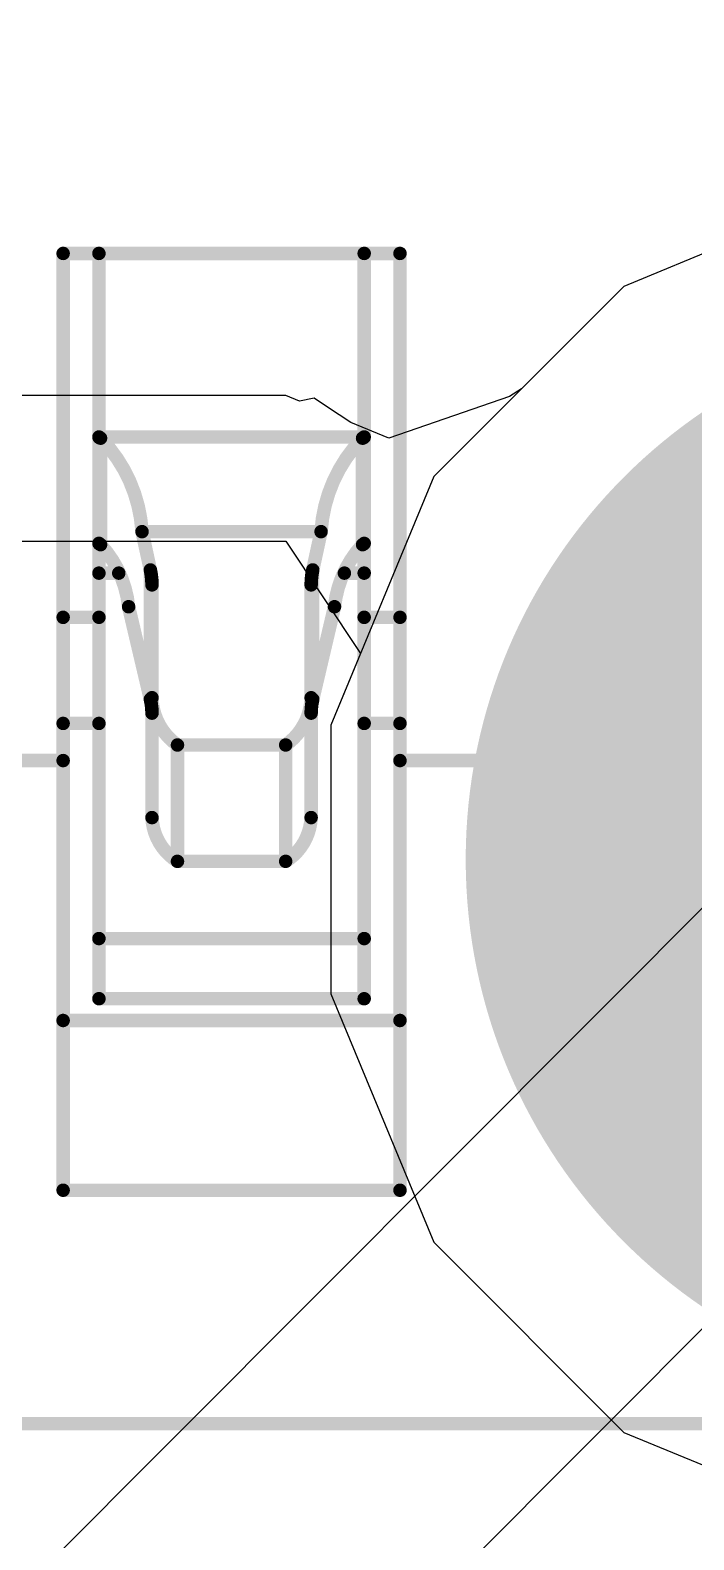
# Model space of a CAD drawing. Header units: inches. Extents: x -6 to 5433, y -4 to 5447.
# Drawn here: x 23.63 to 24.256, y 26.185 to 27.608 of the extents above; entities that cross this region are included whole.
import ezdxf

# ---------------------------------------------------------------- set-up
doc = ezdxf.new("R2010")
doc.units = ezdxf.units.IN
for name, color, linetype in [('Ground', 16, 'Continuous'), ('Mechanical 4', 56, 'Continuous'), ('Pad Holes', 156, 'Continuous'), ('Power', 76, 'Continuous'), ('Top Layer', 1, 'Continuous'), ('Top Solder', 216, 'Continuous')]:
    doc.layers.add(name, color=color, linetype=linetype)

# ---------------------------------------------------------------- blocks, each defined once
blk = doc.blocks.new('WQFN_30_EP_2_5_4_5__43')
at = {"layer": 'Top Solder'}
for p in [(-0.818642, 1.9036284), (-1.465834, 1.65245542)]:
    blk.add_line(p, (-5421.17972658, -5430.60739378), dxfattribs=at)
blk = doc.blocks.new('QTH_030_01_L_D_A_K_TR_154')
at = {"layer": 'Pad Holes'}
h = blk.add_hatch(color=7, dxfattribs=at)
edge = h.paths.add_edge_path()
edge.add_arc((-9.2399993, 2.03000102), 0.50999898, 0, 360)

msp = doc.modelspace()

# ---------------------------------------------------------------- linework, layer by layer
at = {"layer": 'Ground'}
for p, q in [((24.4238907, 27.46374492), (24.18976874, 27.36676772)), ((24.18976874, 27.36676772), (24.01057682, 27.1875758)), ((24.01057682, 27.1875758), (23.91359962, 26.95345384)), ((23.91359962, 26.95345384), (23.91359962, 26.70003804)), ((23.91359962, 26.70003804), (24.01057682, 26.46591608)), ((24.01057682, 26.46591608), (24.18976874, 26.28672416)), ((24.18976874, 26.28672416), (24.4238907, 26.18974696))]:
    msp.add_line(p, q, dxfattribs=at)
at = {"layer": 'Mechanical 4'}
for points in [[(23.6611541, 27.39794622, 0.0127, 0.0127, 0), (23.9786541, 27.39794622, 0.0127, 0.0127, 0)], [(23.6611541, 26.5149457, 0.0127, 0.0127, 0), (23.6611541, 27.39794622, 0.0127, 0.0127, 0)], [(23.69490562, 26.69548128, 0.0127, 0.0127, 0), (23.69490562, 27.39794622, 0.0127, 0.0127, 0)], [(23.94490512, 26.69548128, 0.0127, 0.0127, 0), (23.94490512, 27.39794622, 0.0127, 0.0127, 0)], [(23.9786541, 26.5149457, 0.0127, 0.0127, 0), (23.9786541, 27.39794622, 0.0127, 0.0127, 0)], [(23.6949996, 27.224609, 0.0127, 0.0127, -0.03260548544877136), (23.69490308, 27.22474616, 0.0127, 0.0127, 0)], [(23.69490562, 27.22494682, 0.0127, 0.0127, 0), (23.94490512, 27.22494682, 0.0127, 0.0127, 0)], [(23.69507072, 27.22453788, 0.0127, 0.0127, -0.02828759416138675), (23.69500214, 27.224609, 0.0127, 0.0127, 0)], [(23.6951647, 27.22445914, 0.0127, 0.0127, -0.02675080188466017), (23.69507072, 27.22453788, 0.0127, 0.0127, 0)], [(23.69528916, 27.22437278, 0.0127, 0.0127, -0.02199381112985788), (23.6951647, 27.22445914, 0.0127, 0.0127, 0)], [(23.6954568, 27.22427626, 0.0127, 0.0127, -0.01668692768756229), (23.69528916, 27.22437278, 0.0127, 0.0127, 0)], [(23.69566, 27.22416958, 0.0127, 0.0127, -0.009375562021870768), (23.69545426, 27.22427626, 0.0127, 0.0127, 0)], [(23.69589876, 27.22405528, 0.0127, 0.0127, -0.005205298934444001), (23.69566, 27.22416704, 0.0127, 0.0127, 0)], [(23.69589876, 27.22405528, 0.0127, 0.0127, 0), (23.6961553, 27.2239359, 0.0127, 0.0127, 0)], [(23.6961553, 27.2239359, 0.0127, 0.0127, 0), (23.69642454, 27.22381652, 0.0127, 0.0127, 0)], [(23.69642454, 27.12343572, 0.0127, 0.0127, 0), (23.69642454, 27.22381652, 0.0127, 0.0127, 0)], [(23.69642454, 27.22381652, 0.0127, 0.0127, -0.1798941776662689), (23.73553292, 27.13571154, 0.0127, 0.0127, 0)], [(23.90427782, 27.13571154, 0.0127, 0.0127, -0.1798941776662689), (23.9433862, 27.22381652, 0.0127, 0.0127, 0)], [(23.9433862, 27.22381652, 0.0127, 0.0127, 0), (23.94389674, 27.22405274, 0.0127, 0.0127, 0)], [(23.9433862, 27.12343572, 0.0127, 0.0127, 0), (23.9433862, 27.22381652, 0.0127, 0.0127, 0)], [(23.94389674, 27.22405274, 0.0127, 0.0127, 0), (23.94413296, 27.2241645, 0.0127, 0.0127, 0)], [(23.94434378, 27.22427118, 0.0127, 0.0127, -0.007070259506481701), (23.94413296, 27.2241645, 0.0127, 0.0127, 0)], [(23.94451904, 27.22437024, 0.0127, 0.0127, -0.0122088184566651), (23.94434124, 27.22427118, 0.0127, 0.0127, 0)], [(23.94466128, 27.22446168, 0.0127, 0.0127, -0.02261982999678213), (23.94452158, 27.22437024, 0.0127, 0.0127, 0)], [(23.9447578, 27.22454042, 0.0127, 0.0127, -0.03188108957591879), (23.94465874, 27.22446168, 0.0127, 0.0127, 0)], [(23.94482384, 27.22461408, 0.0127, 0.0127, -0.03744577974793722), (23.9447578, 27.22454042, 0.0127, 0.0127, 0)], [(23.94486956, 27.22468012, 0.0127, 0.0127, -0.03268866424824297), (23.94482384, 27.22461154, 0.0127, 0.0127, 0)], [(23.94490258, 27.22474616, 0.0127, 0.0127, -0.01323434468920414), (23.94486702, 27.22468012, 0.0127, 0.0127, 0)], [(23.73553292, 27.13571154, 0.0127, 0.0127, 0), (23.90427782, 27.13571154, 0.0127, 0.0127, 0)], [(23.73553292, 27.13571154, 0.0127, 0.0127, 0), (23.7433866, 27.0996156, 0.0127, 0.0127, 0)], [(23.89642414, 27.0996156, 0.0127, 0.0127, 0), (23.90427782, 27.13571154, 0.0127, 0.0127, 0)], [(23.69500214, 27.1244949, 0.0127, 0.0127, -0.02859692933182904), (23.69490308, 27.12467778, 0.0127, 0.0127, 0)], [(23.6951647, 27.12429678, 0.0127, 0.0127, -0.05432141870540878), (23.69500468, 27.12449744, 0.0127, 0.0127, 0)], [(23.69528916, 27.1241774, 0.0127, 0.0127, -0.0233861513761565), (23.6951647, 27.12429424, 0.0127, 0.0127, 0)], [(23.69545426, 27.12405294, 0.0127, 0.0127, -0.01856230606927343), (23.69528916, 27.12417994, 0.0127, 0.0127, 0)], [(23.69566, 27.12390816, 0.0127, 0.0127, -0.01073692513795917), (23.69545426, 27.1240504, 0.0127, 0.0127, 0)], [(23.69589876, 27.12375576, 0.0127, 0.0127, -0.0060548310504461), (23.69566254, 27.12390816, 0.0127, 0.0127, 0)], [(23.69589876, 27.1237583, 0.0127, 0.0127, 0), (23.6961553, 27.12359828, 0.0127, 0.0127, 0)], [(23.6961553, 27.12359828, 0.0127, 0.0127, 0), (23.69642454, 27.12343572, 0.0127, 0.0127, 0)], [(23.69642454, 27.12343826, 0.0127, 0.0127, -0.1625908253546253), (23.72286594, 27.0649446, 0.0127, 0.0127, 0)], [(23.9169448, 27.0649446, 0.0127, 0.0127, -0.1625908253546254), (23.9433862, 27.12343826, 0.0127, 0.0127, 0)], [(23.9433862, 27.12343572, 0.0127, 0.0127, 0), (23.94389674, 27.12375322, 0.0127, 0.0127, 0)], [(23.94413296, 27.12390308, 0.0127, 0.0127, -0.004820614348455638), (23.94389674, 27.12375322, 0.0127, 0.0127, 0)], [(23.94434124, 27.12404532, 0.0127, 0.0127, -0.008119958819465058), (23.94413042, 27.12390308, 0.0127, 0.0127, 0)], [(23.94451904, 27.12418248, 0.0127, 0.0127, -0.01372913845785669), (23.94434124, 27.12404786, 0.0127, 0.0127, 0)], [(23.94465874, 27.12429932, 0.0127, 0.0127, -0.02446216597290749), (23.94452158, 27.12417994, 0.0127, 0.0127, 0)], [(23.9447578, 27.124406, 0.0127, 0.0127, -0.03231853512529577), (23.94465874, 27.12429932, 0.0127, 0.0127, 0)], [(23.94482384, 27.12450252, 0.0127, 0.0127, -0.03504147985712296), (23.9447578, 27.124406, 0.0127, 0.0127, 0)], [(23.94486956, 27.12459142, 0.0127, 0.0127, -0.02840446112260396), (23.94482384, 27.12450252, 0.0127, 0.0127, 0)], [(23.94490512, 27.12467524, 0.0127, 0.0127, -0.01102179287286942), (23.94486956, 27.12458888, 0.0127, 0.0127, 0)], [(23.69490562, 27.09661078, 0.0127, 0.0127, 0), (23.713567, 27.09661078, 0.0127, 0.0127, 0)], [(23.7433866, 26.9776575, 0.0127, 0.0127, 0), (23.7433866, 27.0996156, 0.0127, 0.0127, 0)], [(23.7433866, 27.0996156, 0.0127, 0.0127, -0.05365795323520316), (23.74490552, 27.085544, 0.0127, 0.0127, 0)], [(23.89490522, 27.085544, 0.0127, 0.0127, -0.05365795323432804), (23.89642414, 27.0996156, 0.0127, 0.0127, 0)], [(23.89642414, 26.9776575, 0.0127, 0.0127, 0), (23.89642414, 27.0996156, 0.0127, 0.0127, 0)], [(23.92624374, 27.09661078, 0.0127, 0.0127, 0), (23.94490512, 27.09661078, 0.0127, 0.0127, 0)], [(23.74490552, 26.86619468, 0.0127, 0.0127, 0), (23.74490552, 27.085544, 0.0127, 0.0127, 0)], [(23.89490522, 26.86619468, 0.0127, 0.0127, 0), (23.89490522, 27.085544, 0.0127, 0.0127, 0)], [(23.7228634, 27.06494714, 0.0127, 0.0127, 0), (23.7433866, 26.9776575, 0.0127, 0.0127, 0)], [(23.89642414, 26.9776575, 0.0127, 0.0127, 0), (23.9169448, 27.06494714, 0.0127, 0.0127, 0)], [(23.6611541, 27.05494462, 0.0127, 0.0127, 0), (23.69490562, 27.05494462, 0.0127, 0.0127, 0)], [(23.94490512, 27.05494462, 0.0127, 0.0127, 0), (23.9786541, 27.05494462, 0.0127, 0.0127, 0)], [(23.7433866, 26.9776575, 0.0127, 0.0127, -0.05786387190107989), (23.74490552, 26.96463492, 0.0127, 0.0127, 0)], [(23.7689136, 26.93460704, 0.0127, 0.0127, -0.2374801051860469), (23.74490552, 26.97917896, 0.0127, 0.0127, 0)], [(23.89490522, 26.97917896, 0.0127, 0.0127, -0.2374801051851252), (23.87089714, 26.93460704, 0.0127, 0.0127, 0)], [(23.89490522, 26.96463492, 0.0127, 0.0127, -0.05786387190151768), (23.89642414, 26.9776575, 0.0127, 0.0127, 0)], [(23.6611541, 26.95494482, 0.0127, 0.0127, 0), (23.69490562, 26.95494482, 0.0127, 0.0127, 0)], [(23.94490512, 26.95494482, 0.0127, 0.0127, 0), (23.9786541, 26.95494482, 0.0127, 0.0127, 0)], [(23.76891614, 26.93460704, 0.0127, 0.0127, 0), (23.8708946, 26.93460704, 0.0127, 0.0127, 0)], [(23.76891614, 26.82494508, 0.0127, 0.0127, 0), (23.76891614, 26.93460704, 0.0127, 0.0127, 0)], [(23.8708946, 26.82494508, 0.0127, 0.0127, 0), (23.8708946, 26.93460704, 0.0127, 0.0127, 0)], [(23.3436541, 26.91994615999999, 0.0127, 0.0127, 0), (23.6611541, 26.91994615999999, 0.0127, 0.0127, 0)], [(23.9786541, 26.91994615999999, 0.0127, 0.0127, 0), (24.2961541, 26.91994615999999, 0.0127, 0.0127, 0)], [(23.7689136, 26.82494762, 0.0127, 0.0127, -0.2473774779348601), (23.74490552, 26.86619722, 0.0127, 0.0127, 0)], [(23.89490522, 26.86619722, 0.0127, 0.0127, -0.2473774779348602), (23.87089714, 26.82494762, 0.0127, 0.0127, 0)], [(23.76891614, 26.82494508, 0.0127, 0.0127, 0), (23.8708946, 26.82494508, 0.0127, 0.0127, 0)], [(23.69490562, 26.75215376, 0.0127, 0.0127, 0), (23.94490512, 26.75215376, 0.0127, 0.0127, 0)], [(23.69490562, 26.69548128, 0.0127, 0.0127, 0), (23.94490512, 26.69548128, 0.0127, 0.0127, 0)], [(23.6611541, 26.67494538, 0.0127, 0.0127, 0), (23.9786541, 26.67494538, 0.0127, 0.0127, 0)], [(23.6611541, 26.5149457, 0.0127, 0.0127, 0), (23.9786541, 26.5149457, 0.0127, 0.0127, 0)], [(3.36240628, 26.29494614, 0.0127, 0.0127, 0), (27.13240446, 26.29494614, 0.0127, 0.0127, 0)]]:
    msp.add_lwpolyline(points, format="xyseb", dxfattribs=at)
for points in [[(23.6579791, 27.39794622, 0.00635, 0.00635, 1), (23.6643291, 27.39794622, 0.00635, 0.00635, 1)], [(23.6579791, 27.39794622, 0.00635, 0.00635, 1), (23.6643291, 27.39794622, 0.00635, 0.00635, 1)], [(23.69173062, 27.39794622, 0.00635, 0.00635, 1), (23.69808062, 27.39794622, 0.00635, 0.00635, 1)], [(23.94173012, 27.39794622, 0.00635, 0.00635, 1), (23.94808012, 27.39794622, 0.00635, 0.00635, 1)], [(23.9754791, 27.39794622, 0.00635, 0.00635, 1), (23.9818291, 27.39794622, 0.00635, 0.00635, 1)], [(23.9754791, 27.39794622, 0.00635, 0.00635, 1), (23.9818291, 27.39794622, 0.00635, 0.00635, 1)], [(23.69172808, 27.22474616, 0.00635, 0.00635, 1), (23.69807808, 27.22474616, 0.00635, 0.00635, 1)], [(23.69173062, 27.22494682, 0.00635, 0.00635, 1), (23.69808062, 27.22494682, 0.00635, 0.00635, 1)], [(23.6918246, 27.224609, 0.00635, 0.00635, 1), (23.6981746, 27.224609, 0.00635, 0.00635, 1)], [(23.69182714, 27.224609, 0.00635, 0.00635, 1), (23.69817714, 27.224609, 0.00635, 0.00635, 1)], [(23.69189572, 27.22453788, 0.00635, 0.00635, 1), (23.69824572, 27.22453788, 0.00635, 0.00635, 1)], [(23.69189572, 27.22453788, 0.00635, 0.00635, 1), (23.69824572, 27.22453788, 0.00635, 0.00635, 1)], [(23.6919897, 27.22445914, 0.00635, 0.00635, 1), (23.6983397, 27.22445914, 0.00635, 0.00635, 1)], [(23.6919897, 27.22445914, 0.00635, 0.00635, 1), (23.6983397, 27.22445914, 0.00635, 0.00635, 1)], [(23.69211416, 27.22437278, 0.00635, 0.00635, 1), (23.69846416, 27.22437278, 0.00635, 0.00635, 1)], [(23.69211416, 27.22437278, 0.00635, 0.00635, 1), (23.69846416, 27.22437278, 0.00635, 0.00635, 1)], [(23.69227926, 27.22427626, 0.00635, 0.00635, 1), (23.69862926, 27.22427626, 0.00635, 0.00635, 1)], [(23.6922818, 27.22427626, 0.00635, 0.00635, 1), (23.6986318, 27.22427626, 0.00635, 0.00635, 1)], [(23.692485, 27.22416958, 0.00635, 0.00635, 1), (23.698835, 27.22416958, 0.00635, 0.00635, 1)], [(23.692485, 27.22416704, 0.00635, 0.00635, 1), (23.698835, 27.22416704, 0.00635, 0.00635, 1)], [(23.69272376, 27.22405528, 0.00635, 0.00635, 1), (23.69907376, 27.22405528, 0.00635, 0.00635, 1)], [(23.69272376, 27.22405528, 0.00635, 0.00635, 1), (23.69907376, 27.22405528, 0.00635, 0.00635, 1)], [(23.6929803, 27.2239359, 0.00635, 0.00635, 1), (23.6993303, 27.2239359, 0.00635, 0.00635, 1)], [(23.6929803, 27.2239359, 0.00635, 0.00635, 1), (23.6993303, 27.2239359, 0.00635, 0.00635, 1)], [(23.69324954, 27.22381652, 0.00635, 0.00635, 1), (23.69959954, 27.22381652, 0.00635, 0.00635, 1)], [(23.69324954, 27.22381652, 0.00635, 0.00635, 1), (23.69959954, 27.22381652, 0.00635, 0.00635, 1)], [(23.69324954, 27.22381652, 0.00635, 0.00635, 1), (23.69959954, 27.22381652, 0.00635, 0.00635, 1)], [(23.9402112, 27.22381652, 0.00635, 0.00635, 1), (23.9465612, 27.22381652, 0.00635, 0.00635, 1)], [(23.9402112, 27.22381652, 0.00635, 0.00635, 1), (23.9465612, 27.22381652, 0.00635, 0.00635, 1)], [(23.9402112, 27.22381652, 0.00635, 0.00635, 1), (23.9465612, 27.22381652, 0.00635, 0.00635, 1)], [(23.94072174, 27.22405274, 0.00635, 0.00635, 1), (23.94707174, 27.22405274, 0.00635, 0.00635, 1)], [(23.94072174, 27.22405274, 0.00635, 0.00635, 1), (23.94707174, 27.22405274, 0.00635, 0.00635, 1)], [(23.94095796, 27.2241645, 0.00635, 0.00635, 1), (23.94730796, 27.2241645, 0.00635, 0.00635, 1)], [(23.94095796, 27.2241645, 0.00635, 0.00635, 1), (23.94730796, 27.2241645, 0.00635, 0.00635, 1)], [(23.94116624, 27.22427118, 0.00635, 0.00635, 1), (23.94751624, 27.22427118, 0.00635, 0.00635, 1)], [(23.94116878, 27.22427118, 0.00635, 0.00635, 1), (23.94751878, 27.22427118, 0.00635, 0.00635, 1)], [(23.94134404, 27.22437024, 0.00635, 0.00635, 1), (23.94769404, 27.22437024, 0.00635, 0.00635, 1)], [(23.94134658, 27.22437024, 0.00635, 0.00635, 1), (23.94769658, 27.22437024, 0.00635, 0.00635, 1)], [(23.94148374, 27.22446168, 0.00635, 0.00635, 1), (23.94783374, 27.22446168, 0.00635, 0.00635, 1)], [(23.94148628, 27.22446168, 0.00635, 0.00635, 1), (23.94783628, 27.22446168, 0.00635, 0.00635, 1)], [(23.9415828, 27.22454042, 0.00635, 0.00635, 1), (23.9479328, 27.22454042, 0.00635, 0.00635, 1)], [(23.9415828, 27.22454042, 0.00635, 0.00635, 1), (23.9479328, 27.22454042, 0.00635, 0.00635, 1)], [(23.94164884, 27.22461408, 0.00635, 0.00635, 1), (23.94799884, 27.22461408, 0.00635, 0.00635, 1)], [(23.94164884, 27.22461154, 0.00635, 0.00635, 1), (23.94799884, 27.22461154, 0.00635, 0.00635, 1)], [(23.94169202, 27.22468012, 0.00635, 0.00635, 1), (23.94804202, 27.22468012, 0.00635, 0.00635, 1)], [(23.94169456, 27.22468012, 0.00635, 0.00635, 1), (23.94804456, 27.22468012, 0.00635, 0.00635, 1)], [(23.94172758, 27.22474616, 0.00635, 0.00635, 1), (23.94807758, 27.22474616, 0.00635, 0.00635, 1)], [(23.94173012, 27.22494682, 0.00635, 0.00635, 1), (23.94808012, 27.22494682, 0.00635, 0.00635, 1)], [(23.73235792, 27.13571154, 0.00635, 0.00635, 1), (23.73870792, 27.13571154, 0.00635, 0.00635, 1)], [(23.73235792, 27.13571154, 0.00635, 0.00635, 1), (23.73870792, 27.13571154, 0.00635, 0.00635, 1)], [(23.73235792, 27.13571154, 0.00635, 0.00635, 1), (23.73870792, 27.13571154, 0.00635, 0.00635, 1)], [(23.90110282, 27.13571154, 0.00635, 0.00635, 1), (23.90745282, 27.13571154, 0.00635, 0.00635, 1)], [(23.90110282, 27.13571154, 0.00635, 0.00635, 1), (23.90745282, 27.13571154, 0.00635, 0.00635, 1)], [(23.90110282, 27.13571154, 0.00635, 0.00635, 1), (23.90745282, 27.13571154, 0.00635, 0.00635, 1)], [(23.69172808, 27.12467778, 0.00635, 0.00635, 1), (23.69807808, 27.12467778, 0.00635, 0.00635, 1)], [(23.69182714, 27.1244949, 0.00635, 0.00635, 1), (23.69817714, 27.1244949, 0.00635, 0.00635, 1)], [(23.69182968, 27.12449744, 0.00635, 0.00635, 1), (23.69817968, 27.12449744, 0.00635, 0.00635, 1)], [(23.6919897, 27.12429678, 0.00635, 0.00635, 1), (23.6983397, 27.12429678, 0.00635, 0.00635, 1)], [(23.6919897, 27.12429424, 0.00635, 0.00635, 1), (23.6983397, 27.12429424, 0.00635, 0.00635, 1)], [(23.69211416, 27.12417994, 0.00635, 0.00635, 1), (23.69846416, 27.12417994, 0.00635, 0.00635, 1)], [(23.69211416, 27.1241774, 0.00635, 0.00635, 1), (23.69846416, 27.1241774, 0.00635, 0.00635, 1)], [(23.69227926, 27.12405294, 0.00635, 0.00635, 1), (23.69862926, 27.12405294, 0.00635, 0.00635, 1)], [(23.69227926, 27.1240504, 0.00635, 0.00635, 1), (23.69862926, 27.1240504, 0.00635, 0.00635, 1)], [(23.692485, 27.12390816, 0.00635, 0.00635, 1), (23.698835, 27.12390816, 0.00635, 0.00635, 1)], [(23.69248754, 27.12390816, 0.00635, 0.00635, 1), (23.69883754, 27.12390816, 0.00635, 0.00635, 1)], [(23.69272376, 27.1237583, 0.00635, 0.00635, 1), (23.69907376, 27.1237583, 0.00635, 0.00635, 1)], [(23.69272376, 27.12375576, 0.00635, 0.00635, 1), (23.69907376, 27.12375576, 0.00635, 0.00635, 1)], [(23.6929803, 27.12359828, 0.00635, 0.00635, 1), (23.6993303, 27.12359828, 0.00635, 0.00635, 1)], [(23.6929803, 27.12359828, 0.00635, 0.00635, 1), (23.6993303, 27.12359828, 0.00635, 0.00635, 1)], [(23.69324954, 27.12343826, 0.00635, 0.00635, 1), (23.69959954, 27.12343826, 0.00635, 0.00635, 1)], [(23.69324954, 27.12343572, 0.00635, 0.00635, 1), (23.69959954, 27.12343572, 0.00635, 0.00635, 1)], [(23.69324954, 27.12343572, 0.00635, 0.00635, 1), (23.69959954, 27.12343572, 0.00635, 0.00635, 1)], [(23.9402112, 27.12343826, 0.00635, 0.00635, 1), (23.9465612, 27.12343826, 0.00635, 0.00635, 1)], [(23.9402112, 27.12343572, 0.00635, 0.00635, 1), (23.9465612, 27.12343572, 0.00635, 0.00635, 1)], [(23.9402112, 27.12343572, 0.00635, 0.00635, 1), (23.9465612, 27.12343572, 0.00635, 0.00635, 1)], [(23.94072174, 27.12375322, 0.00635, 0.00635, 1), (23.94707174, 27.12375322, 0.00635, 0.00635, 1)], [(23.94072174, 27.12375322, 0.00635, 0.00635, 1), (23.94707174, 27.12375322, 0.00635, 0.00635, 1)], [(23.94095542, 27.12390308, 0.00635, 0.00635, 1), (23.94730542, 27.12390308, 0.00635, 0.00635, 1)], [(23.94095796, 27.12390308, 0.00635, 0.00635, 1), (23.94730796, 27.12390308, 0.00635, 0.00635, 1)], [(23.94116624, 27.12404786, 0.00635, 0.00635, 1), (23.94751624, 27.12404786, 0.00635, 0.00635, 1)], [(23.94116624, 27.12404532, 0.00635, 0.00635, 1), (23.94751624, 27.12404532, 0.00635, 0.00635, 1)], [(23.94134404, 27.12418248, 0.00635, 0.00635, 1), (23.94769404, 27.12418248, 0.00635, 0.00635, 1)], [(23.94134658, 27.12417994, 0.00635, 0.00635, 1), (23.94769658, 27.12417994, 0.00635, 0.00635, 1)], [(23.94148374, 27.12429932, 0.00635, 0.00635, 1), (23.94783374, 27.12429932, 0.00635, 0.00635, 1)], [(23.94148374, 27.12429932, 0.00635, 0.00635, 1), (23.94783374, 27.12429932, 0.00635, 0.00635, 1)], [(23.9415828, 27.124406, 0.00635, 0.00635, 1), (23.9479328, 27.124406, 0.00635, 0.00635, 1)], [(23.9415828, 27.124406, 0.00635, 0.00635, 1), (23.9479328, 27.124406, 0.00635, 0.00635, 1)], [(23.94164884, 27.12450252, 0.00635, 0.00635, 1), (23.94799884, 27.12450252, 0.00635, 0.00635, 1)], [(23.94164884, 27.12450252, 0.00635, 0.00635, 1), (23.94799884, 27.12450252, 0.00635, 0.00635, 1)], [(23.94169456, 27.12459142, 0.00635, 0.00635, 1), (23.94804456, 27.12459142, 0.00635, 0.00635, 1)], [(23.94169456, 27.12458888, 0.00635, 0.00635, 1), (23.94804456, 27.12458888, 0.00635, 0.00635, 1)], [(23.94173012, 27.12467524, 0.00635, 0.00635, 1), (23.94808012, 27.12467524, 0.00635, 0.00635, 1)], [(23.69173062, 27.09661078, 0.00635, 0.00635, 1), (23.69808062, 27.09661078, 0.00635, 0.00635, 1)], [(23.710392, 27.09661078, 0.00635, 0.00635, 1), (23.716742, 27.09661078, 0.00635, 0.00635, 1)], [(23.7402116, 27.0996156, 0.00635, 0.00635, 1), (23.7465616, 27.0996156, 0.00635, 0.00635, 1)], [(23.7402116, 27.0996156, 0.00635, 0.00635, 1), (23.7465616, 27.0996156, 0.00635, 0.00635, 1)], [(23.7402116, 27.0996156, 0.00635, 0.00635, 1), (23.7465616, 27.0996156, 0.00635, 0.00635, 1)], [(23.89324914, 27.0996156, 0.00635, 0.00635, 1), (23.89959914, 27.0996156, 0.00635, 0.00635, 1)], [(23.89324914, 27.0996156, 0.00635, 0.00635, 1), (23.89959914, 27.0996156, 0.00635, 0.00635, 1)], [(23.89324914, 27.0996156, 0.00635, 0.00635, 1), (23.89959914, 27.0996156, 0.00635, 0.00635, 1)], [(23.92306874, 27.09661078, 0.00635, 0.00635, 1), (23.92941874, 27.09661078, 0.00635, 0.00635, 1)], [(23.94173012, 27.09661078, 0.00635, 0.00635, 1), (23.94808012, 27.09661078, 0.00635, 0.00635, 1)], [(23.74173052, 27.085544, 0.00635, 0.00635, 1), (23.74808052, 27.085544, 0.00635, 0.00635, 1)], [(23.74173052, 27.085544, 0.00635, 0.00635, 1), (23.74808052, 27.085544, 0.00635, 0.00635, 1)], [(23.89173022, 27.085544, 0.00635, 0.00635, 1), (23.89808022, 27.085544, 0.00635, 0.00635, 1)], [(23.89173022, 27.085544, 0.00635, 0.00635, 1), (23.89808022, 27.085544, 0.00635, 0.00635, 1)], [(23.7196884, 27.06494714, 0.00635, 0.00635, 1), (23.7260384, 27.06494714, 0.00635, 0.00635, 1)], [(23.71969094, 27.0649446, 0.00635, 0.00635, 1), (23.72604094, 27.0649446, 0.00635, 0.00635, 1)], [(23.9137698, 27.06494714, 0.00635, 0.00635, 1), (23.9201198, 27.06494714, 0.00635, 0.00635, 1)], [(23.9137698, 27.0649446, 0.00635, 0.00635, 1), (23.9201198, 27.0649446, 0.00635, 0.00635, 1)], [(23.6579791, 27.05494462, 0.00635, 0.00635, 1), (23.6643291, 27.05494462, 0.00635, 0.00635, 1)], [(23.69173062, 27.05494462, 0.00635, 0.00635, 1), (23.69808062, 27.05494462, 0.00635, 0.00635, 1)], [(23.94173012, 27.05494462, 0.00635, 0.00635, 1), (23.94808012, 27.05494462, 0.00635, 0.00635, 1)], [(23.9754791, 27.05494462, 0.00635, 0.00635, 1), (23.9818291, 27.05494462, 0.00635, 0.00635, 1)], [(23.7402116, 26.9776575, 0.00635, 0.00635, 1), (23.7465616, 26.9776575, 0.00635, 0.00635, 1)], [(23.7402116, 26.9776575, 0.00635, 0.00635, 1), (23.7465616, 26.9776575, 0.00635, 0.00635, 1)], [(23.7402116, 26.9776575, 0.00635, 0.00635, 1), (23.7465616, 26.9776575, 0.00635, 0.00635, 1)], [(23.74173052, 26.97917896, 0.00635, 0.00635, 1), (23.74808052, 26.97917896, 0.00635, 0.00635, 1)], [(23.89173022, 26.97917896, 0.00635, 0.00635, 1), (23.89808022, 26.97917896, 0.00635, 0.00635, 1)], [(23.89324914, 26.9776575, 0.00635, 0.00635, 1), (23.89959914, 26.9776575, 0.00635, 0.00635, 1)], [(23.89324914, 26.9776575, 0.00635, 0.00635, 1), (23.89959914, 26.9776575, 0.00635, 0.00635, 1)], [(23.89324914, 26.9776575, 0.00635, 0.00635, 1), (23.89959914, 26.9776575, 0.00635, 0.00635, 1)], [(23.74173052, 26.96463492, 0.00635, 0.00635, 1), (23.74808052, 26.96463492, 0.00635, 0.00635, 1)], [(23.89173022, 26.96463492, 0.00635, 0.00635, 1), (23.89808022, 26.96463492, 0.00635, 0.00635, 1)], [(23.6579791, 26.95494482, 0.00635, 0.00635, 1), (23.6643291, 26.95494482, 0.00635, 0.00635, 1)], [(23.69173062, 26.95494482, 0.00635, 0.00635, 1), (23.69808062, 26.95494482, 0.00635, 0.00635, 1)], [(23.94173012, 26.95494482, 0.00635, 0.00635, 1), (23.94808012, 26.95494482, 0.00635, 0.00635, 1)], [(23.9754791, 26.95494482, 0.00635, 0.00635, 1), (23.9818291, 26.95494482, 0.00635, 0.00635, 1)], [(23.7657386, 26.93460704, 0.00635, 0.00635, 1), (23.7720886, 26.93460704, 0.00635, 0.00635, 1)], [(23.76574114, 26.93460704, 0.00635, 0.00635, 1), (23.77209114, 26.93460704, 0.00635, 0.00635, 1)], [(23.76574114, 26.93460704, 0.00635, 0.00635, 1), (23.77209114, 26.93460704, 0.00635, 0.00635, 1)], [(23.8677196, 26.93460704, 0.00635, 0.00635, 1), (23.8740696, 26.93460704, 0.00635, 0.00635, 1)], [(23.8677196, 26.93460704, 0.00635, 0.00635, 1), (23.8740696, 26.93460704, 0.00635, 0.00635, 1)], [(23.86772214, 26.93460704, 0.00635, 0.00635, 1), (23.87407214, 26.93460704, 0.00635, 0.00635, 1)], [(23.6579791, 26.91994615999999, 0.00635, 0.00635, 1), (23.6643291, 26.91994615999999, 0.00635, 0.00635, 1)], [(23.9754791, 26.91994615999999, 0.00635, 0.00635, 1), (23.9818291, 26.91994615999999, 0.00635, 0.00635, 1)], [(23.74173052, 26.86619722, 0.00635, 0.00635, 1), (23.74808052, 26.86619722, 0.00635, 0.00635, 1)], [(23.74173052, 26.86619468, 0.00635, 0.00635, 1), (23.74808052, 26.86619468, 0.00635, 0.00635, 1)], [(23.89173022, 26.86619722, 0.00635, 0.00635, 1), (23.89808022, 26.86619722, 0.00635, 0.00635, 1)], [(23.89173022, 26.86619468, 0.00635, 0.00635, 1), (23.89808022, 26.86619468, 0.00635, 0.00635, 1)], [(23.7657386, 26.82494762, 0.00635, 0.00635, 1), (23.7720886, 26.82494762, 0.00635, 0.00635, 1)], [(23.76574114, 26.82494508, 0.00635, 0.00635, 1), (23.77209114, 26.82494508, 0.00635, 0.00635, 1)], [(23.76574114, 26.82494508, 0.00635, 0.00635, 1), (23.77209114, 26.82494508, 0.00635, 0.00635, 1)], [(23.8677196, 26.82494508, 0.00635, 0.00635, 1), (23.8740696, 26.82494508, 0.00635, 0.00635, 1)], [(23.8677196, 26.82494508, 0.00635, 0.00635, 1), (23.8740696, 26.82494508, 0.00635, 0.00635, 1)], [(23.86772214, 26.82494762, 0.00635, 0.00635, 1), (23.87407214, 26.82494762, 0.00635, 0.00635, 1)], [(23.69173062, 26.75215376, 0.00635, 0.00635, 1), (23.69808062, 26.75215376, 0.00635, 0.00635, 1)], [(23.94173012, 26.75215376, 0.00635, 0.00635, 1), (23.94808012, 26.75215376, 0.00635, 0.00635, 1)], [(23.69173062, 26.69548128, 0.00635, 0.00635, 1), (23.69808062, 26.69548128, 0.00635, 0.00635, 1)], [(23.69173062, 26.69548128, 0.00635, 0.00635, 1), (23.69808062, 26.69548128, 0.00635, 0.00635, 1)], [(23.94173012, 26.69548128, 0.00635, 0.00635, 1), (23.94808012, 26.69548128, 0.00635, 0.00635, 1)], [(23.94173012, 26.69548128, 0.00635, 0.00635, 1), (23.94808012, 26.69548128, 0.00635, 0.00635, 1)], [(23.6579791, 26.67494538, 0.00635, 0.00635, 1), (23.6643291, 26.67494538, 0.00635, 0.00635, 1)], [(23.9754791, 26.67494538, 0.00635, 0.00635, 1), (23.9818291, 26.67494538, 0.00635, 0.00635, 1)], [(23.6579791, 26.5149457, 0.00635, 0.00635, 1), (23.6643291, 26.5149457, 0.00635, 0.00635, 1)], [(23.6579791, 26.5149457, 0.00635, 0.00635, 1), (23.6643291, 26.5149457, 0.00635, 0.00635, 1)], [(23.9754791, 26.5149457, 0.00635, 0.00635, 1), (23.9818291, 26.5149457, 0.00635, 0.00635, 1)], [(23.9754791, 26.5149457, 0.00635, 0.00635, 1), (23.9818291, 26.5149457, 0.00635, 0.00635, 1)]]:
    msp.add_lwpolyline(points, format="xyseb", close=True, dxfattribs=at)
at = {"layer": 'Power'}
for p, q in [((24.4238907, 27.46374492), (24.18976874, 27.36676772)), ((24.18976874, 27.36676772), (24.09317508, 27.27017406)), ((23.87102668, 27.26407806), (20.70034214, 27.26407806)), ((23.88403148, 27.25869072), (23.87102668, 27.26407806)), ((24.08201178, 27.26321953999999), (23.96822994, 27.22381906)), ((24.09317508, 27.27017406), (24.08201178, 27.26321953999999)), ((23.897844, 27.261439), (23.88403148, 27.25869072)), ((23.91022904, 27.25316368), (23.897844, 27.261439)), ((23.93246674, 27.2386298), (23.91022904, 27.25316368)), ((23.96822994, 27.22381906), (23.93246674, 27.2386298)), ((20.70034214, 27.12661326), (23.87102668, 27.12661326)), ((23.87102668, 27.12661326), (23.94158534, 27.02101529999999)), ((23.94158534, 27.02101529999999), (23.91359962, 26.95345384)), ((23.91359962, 26.95345384), (23.91359962, 26.70003804)), ((23.91359962, 26.70003804), (24.01057682, 26.46591608)), ((24.01057682, 26.46591608), (24.18976874, 26.28672416)), ((24.18976874, 26.28672416), (24.4238907, 26.18974696))]:
    msp.add_line(p, q, dxfattribs=at)
at = {"layer": 'Top Layer'}
for p, q in [((24.4238907, 27.46374492), (24.18976874, 27.36676772)), ((24.18976874, 27.36676772), (24.01057682, 27.1875758)), ((24.01057682, 27.1875758), (23.91359962, 26.95345384)), ((23.91359962, 26.95345384), (23.91359962, 26.70003804)), ((23.91359962, 26.70003804), (24.01057682, 26.46591608)), ((24.01057682, 26.46591608), (24.18976874, 26.28672416)), ((24.18976874, 26.28672416), (24.4238907, 26.18974696))]:
    msp.add_line(p, q, dxfattribs=at)

# ---------------------------------------------------------------- block references
at = {"rotation": 180}
for name, p in [('WQFN_30_EP_2_5_4_5__43', (11.67240744, 16.88571426)), ('QTH_030_01_L_D_A_K_TR_154', (15.3105993, 28.85674696))]:
    msp.add_blockref(name, p, dxfattribs=at)

doc.saveas('drawing.dxf')
